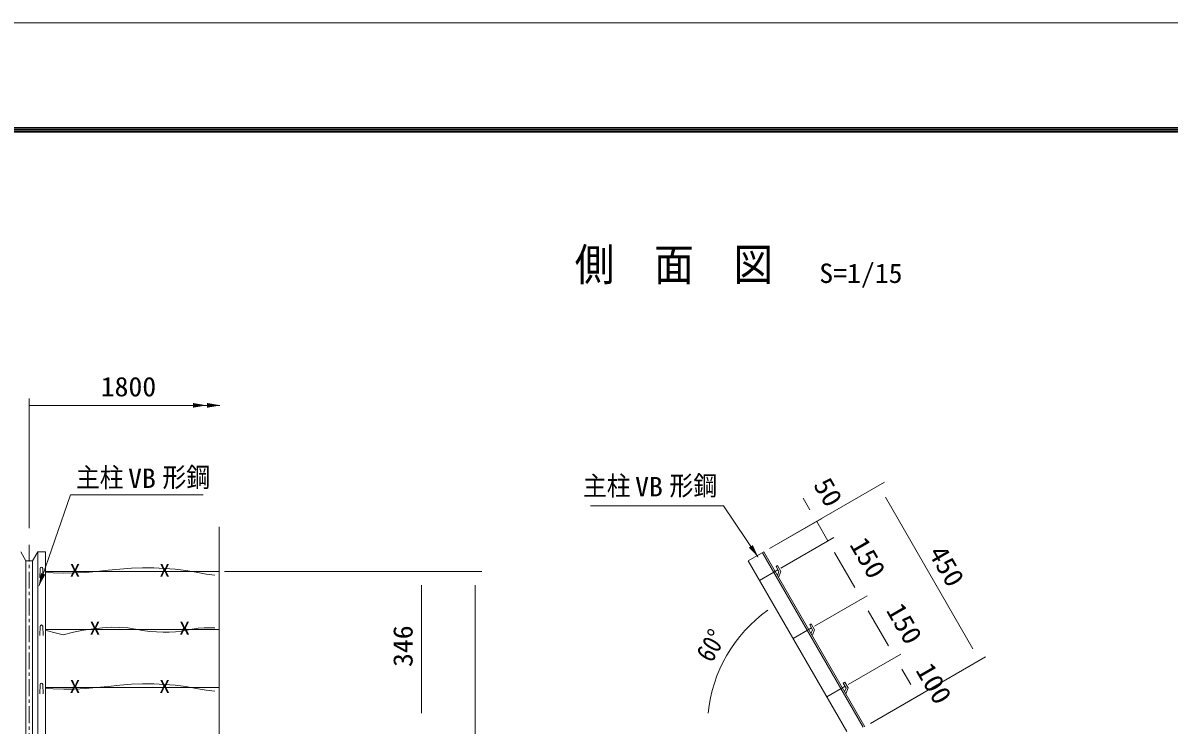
# Model space of a CAD drawing. Units: millimetres, scale not verified. Extents: x -4455 to 4455, y -3150 to 3150.
# Drawn here: x -1440 to 1117, y 1584 to 3150 of the extents above; entities that cross this region are included whole.
import ezdxf
from ezdxf.enums import TextEntityAlignment as Align

# ---------------------------------------------------------------- set-up
doc = ezdxf.new("R2010")
doc.units = ezdxf.units.MM
doc.header["$LTSCALE"] = 30
doc.linetypes.add('USER1', pattern=[2, 1.25, -0.25, 0.25, -0.25])
for name, color, linetype, lineweight in [('0-0_1部材', 3, 'Continuous', 18), ('0-1_6文字', 3, 'Continuous', 9), ('0-2_5寸法', 1, 'Continuous', 18), ('0-9_7詳細', 7, 'Continuous', 18), ('0-A_中心線', 1, 'USER1', 18), ('0-E_0', 3, 'Continuous', 18), ('1-0_D-TTL', 7, 'Continuous', 9)]:
    doc.layers.add(name, color=color, linetype=linetype, lineweight=lineweight)
doc.styles.add('ＭＳ ゴシック', font='')
doc.styles.get('ＭＳ ゴシック').set_extended_font_data('MS Gothic')

msp = doc.modelspace()

# ---------------------------------------------------------------- linework, layer by layer
at = {"layer": '0-0_1部材', "color": 1}
for p, q in [((316.08, 2064.41), (301.08, 2090.39)), ((226.15, 1977.85), (344.07, 2045.93)), ((356.08, 1995.13), (331.08, 2038.43)), ((251.15, 1934.55), (369.07, 2002.63)), ((251.15, 1934.55), (369.07, 2002.63)), ((371.08, 1969.15), (416.08, 1891.21)), ((371.08, 1969.15), (386.08, 1943.17)), ((-1389.07, 1926.64), (-1002.25, 1926.64)), ((244.62, 1930.78), (203.52, 1907.05)), ((326.15, 1804.65), (444.07, 1872.73)), ((326.15, 1804.65), (444.07, 1872.73)), ((446.08, 1839.25), (491.08, 1761.3)), ((-1389.07, 1797.79), (-1002.25, 1797.79)), ((319.62, 1800.88), (278.52, 1777.15)), ((401.15, 1674.74), (519.07, 1742.82)), ((401.15, 1674.74), (519.07, 1742.82)), ((521.08, 1709.34), (541.08, 1674.7)), ((-1389.07, 1667.88), (-1002.25, 1667.88)), ((394.62, 1670.97), (353.52, 1647.24)), ((451.15, 1588.14), (569.07, 1656.22))]:
    msp.add_line(p, q, dxfattribs=at)
at = {"layer": '0-0_1部材', "color": 4}
msp.add_line((-1002.25, 661.79), (-1002.25, 2026.63), dxfattribs=at)
at = {"layer": '0-0_1部材', "color": 7, "lineweight": 9}
for p, q in [((-1433.07, 1950.35), (-1444.57, 1970.35)), ((-1418.07, 1950.35), (-1406.57, 1970.35)), ((-1389.07, 1970.35), (-1406.57, 1970.35)), ((-1389.07, 1970.35), (-1389.07, -579.36)), ((-1433.07, 1950.35), (-1418.07, 1950.35)), ((178.52, 1950.35), (398.16, 1569.92)), ((210.13, 1968.6), (434.66, 1579.7)), ((243.41, 1917.96), (246.99, 1926.68)), ((243.95, 1939.94), (251.43, 1926.98)), ((245.94, 1913.58), (251.43, 1926.98)), ((318.95, 1810.04), (315.49, 1808.04)), ((315.49, 1808.04), (321.99, 1796.78)), ((318.41, 1788.05), (321.99, 1796.78)), ((318.95, 1810.04), (326.43, 1797.08)), ((320.94, 1783.68), (326.43, 1797.08)), ((393.41, 1658.15), (396.99, 1666.88)), ((393.95, 1680.13), (401.43, 1667.17)), ((395.94, 1653.77), (401.43, 1667.17))]:
    msp.add_line(p, q, dxfattribs=at)
at = {"layer": '0-0_1部材'}
for p, q in [((-1406.57, 1970.35), (-1406.57, -579.36)), ((-1433.07, 1950.35), (-1433.07, -579.36)), ((-1418.07, 1950.35), (-1418.07, -579.36))]:
    msp.add_line(p, q, dxfattribs=at)
at = {"layer": '0-0_1部材', "color": 7, "lineweight": 9}
for points in [[(178.52, 1950.35), (213.16, 1970.35), (438.16, 1580.64)], [(243.95, 1939.94), (240.49, 1937.94), (246.99, 1926.68)], [(393.95, 1680.13), (390.49, 1678.13), (396.99, 1666.88)]]:
    msp.add_lwpolyline(points, dxfattribs=at)
at = {"layer": '0-0_1部材', "color": 1}
for points in [[(-1389.07, 1924.99), (-1371.95, 1923.89), (-1348.78, 1923.3), (-1324.93, 1923.57), (-1300.4, 1924.69), (-1275.2, 1926.68), (-1249.32, 1929.52), (-1223.32, 1932.32), (-1197.74, 1934.15), (-1172.59, 1935.03), (-1147.87, 1934.95), (-1123.57, 1933.91), (-1099.7, 1931.91), (-1076.26, 1928.96), (-1053.25, 1925.04), (-1030.67, 1921.22), (-1011.87, 1918.95)], [(-1349.75, 1785.41), (-1368.09, 1790.43), (-1385.08, 1794.39), (-1389.07, 1795.13)], [(-1011.87, 1801.35), (-1020.69, 1801.55), (-1035.12, 1801.21), (-1048.87, 1800.2), (-1061.95, 1798.52), (-1074.36, 1796.17), (-1086.71, 1793.85), (-1099.62, 1792.27), (-1113.09, 1791.42), (-1127.12, 1791.31), (-1141.71, 1791.94), (-1156.87, 1793.31), (-1172.58, 1795.41), (-1188.86, 1798.25), (-1205.86, 1800.86), (-1223.75, 1802.26), (-1242.53, 1802.46), (-1262.19, 1801.46), (-1282.75, 1799.25), (-1304.19, 1795.84), (-1326.52, 1791.23), (-1349.75, 1785.41)], [(-1389.07, 1666.23), (-1371.95, 1665.13), (-1348.78, 1664.54), (-1324.93, 1664.81), (-1300.4, 1665.94), (-1275.2, 1667.92), (-1249.32, 1670.77), (-1223.32, 1673.56), (-1197.74, 1675.4), (-1172.59, 1676.28), (-1147.87, 1676.19), (-1123.57, 1675.16), (-1099.7, 1673.16), (-1076.26, 1670.2), (-1053.25, 1666.29), (-1030.67, 1662.47), (-1011.87, 1660.2)]]:
    msp.add_lwpolyline(points, dxfattribs=at)
at = {"layer": '0-1_6文字', "color": 7}
for points in [[(-1037.48, 2098.04), (-1333.77, 2098.04), (-1403.79, 1895.45)], [(-173.5, 2073.58), (123.07, 2073.58), (199.86, 1959.76)]]:
    msp.add_lwpolyline(points, dxfattribs=at)
for points in [[(200.98, 1958.1), (179.88, 1980.06), (188.52, 1985.88)], [(-1404.45, 1893.56), (-1399.57, 1923.62), (-1389.72, 1920.22)]]:
    msp.add_solid(points, dxfattribs=at)
at = {"layer": '0-2_5寸法'}
for p, q in [((-1425.57, 2297.37), (-1032.27, 2297.37)), ((-1061.23, 2297.37), (-1000.73, 2297.37)), ((226.15, 1977.85), (482.63, 2125.93)), ((484.64, 2092.45), (679.64, 1754.7)), ((-989.72, 1926.64), (-415.68, 1926.64)), ((-987.25, 1926.64), (-535.68, 1926.64)), ((-550.68, 1610.64), (-550.68, 1896.64)), ((-430.68, 1896.64), (-430.68, -249.36)), ((451.15, 1588.14), (707.63, 1736.22)), ((-550.68, 1610.64), (-550.68, 1640.64))]:
    msp.add_line(p, q, dxfattribs=at)
msp.add_arc((406.98, 1580.64), 319.14, 125.38795, 174.61205, dxfattribs=at)
for points in [[(-1030.27, 2297.37), (-1060.27, 2292.16), (-1060.27, 2302.58)], [(-998.73, 2297.37), (-1028.73, 2292.16), (-1028.73, 2302.58)]]:
    msp.add_solid(points, dxfattribs=at)
at = {"layer": '0-9_7詳細', "color": 1}
msp.add_line((-1425.57, 2023.78), (-1425.57, 2312.37), dxfattribs=at)
at = {"layer": '0-A_中心線'}
msp.add_line((-1425.57, 1986.42), (-1425.57, -632.55), dxfattribs=at)
at = {"layer": '0-E_0'}
for p, q in [((-1402.32, 1913.02), (-1401.57, 1933.52)), ((-1394.82, 1913.02), (-1395.57, 1933.52)), ((-1402.32, 1784.16), (-1401.57, 1804.66)), ((-1394.82, 1784.16), (-1395.57, 1804.66)), ((-1402.32, 1654.26), (-1401.57, 1674.76)), ((-1394.82, 1654.26), (-1395.57, 1674.76))]:
    msp.add_line(p, q, dxfattribs=at)
for centre in [(-1398.57, 1933.52), (-1398.57, 1804.66), (-1398.57, 1674.76)]:
    msp.add_arc(centre, 3, 0, 180, dxfattribs=at)
at = {"layer": '1-0_D-TTL', "color": 2, "lineweight": 18}
msp.add_lwpolyline([(-4454.91, 3150.19), (4454.79, 3150.19), (4454.79, -3150.24), (-4454.91, -3150.24)], close=True, dxfattribs=at)
at = {"layer": '1-0_D-TTL'}
for points in [[(-4168.53, 2916.84), (4168.4, 2916.84), (4168.4, -2916.89), (-4168.53, -2916.89)], [(-4165.88, 2914.19), (4165.75, 2914.19), (4165.75, -2914.24), (-4165.88, -2914.24)], [(-4163.22, 2911.54), (4163.1, 2911.54), (4163.1, -2911.59), (-4163.22, -2911.59)], [(-4160.57, 2908.88), (4160.45, 2908.88), (4160.45, -2908.94), (-4160.57, -2908.94)], [(-4157.92, 2906.23), (4157.8, 2906.23), (4157.8, -2906.28), (-4157.92, -2906.28)]]:
    msp.add_lwpolyline(points, close=True, dxfattribs=at)

# ---------------------------------------------------------------- texts
at = {"layer": '0-0_1部材', "style": 'ＭＳ ゴシック', "width": 1.05}
for s, p in [('50', (311.28, 2113.54)), ('150', (392.11, 1980.47)), ('150', (473.6, 1833.82)), ('100', (539.47, 1700.26))]:
    msp.add_text(s, height=43.33, rotation=300, dxfattribs=at).set_placement(p, align=Align.BOTTOM_LEFT)
at = {"layer": '0-0_1部材', "color": 1, "style": 'ＭＳ ゴシック', "width": 1.2}
for p in [(-1335.39, 1906.36), (-1135.39, 1906.36), (-1290.88, 1777.51), (-1090.88, 1777.51), (-1335.39, 1647.61), (-1135.39, 1647.61)]:
    msp.add_text('X', height=28.81, dxfattribs=at).set_placement(p, align=Align.BOTTOM_LEFT)
at = {"layer": '0-1_6文字', "color": 7, "style": 'ＭＳ ゴシック', "width": 0.9}
msp.add_text('側\u3000面\u3000図', height=72.14, dxfattribs=at).set_placement((-208.73, 2553.78), align=Align.BOTTOM_LEFT)
at = {"layer": '0-1_6文字', "style": 'ＭＳ ゴシック'}
for s, width, p in [('S=1/15', 1.05, (336.87, 2557.23)), ('主柱', 0.9, (-1321.48, 2101.96)), ('VB', 1.05, (-1205.08, 2100.15)), ('形鋼', 0.9, (-1128.4, 2102.4)), ('主柱', 0.9, (-190.38, 2083.2)), ('VB', 1.05, (-73.98, 2081.39)), ('形鋼', 0.9, (2.7, 2083.64))]:
    msp.add_text(s, height=43.33, dxfattribs=dict(at, width=width)).set_placement(p, align=Align.BOTTOM_LEFT)
at = {"layer": '0-2_5寸法', "color": 3, "style": 'ＭＳ ゴシック', "width": 1.05}
msp.add_text('1800', height=43.33, dxfattribs=at).set_placement((-1266.16, 2304.46), align=Align.BOTTOM_LEFT)
at = {"layer": '0-2_5寸法', "color": 3, "style": 'ＭＳ ゴシック'}
for s, height, rotation, width, p in [('450', 43.33, 300, 1.05, (567.67, 1961.99)), ('346', 43.33, 90, 1.05, (-557.35, 1713.89)), ('60°', 43.3, 60, 0.85, (108.32, 1714.97))]:
    msp.add_text(s, height=height, rotation=rotation, dxfattribs=dict(at, width=width)).set_placement(p, align=Align.BOTTOM_LEFT)

doc.saveas('drawing.dxf')
